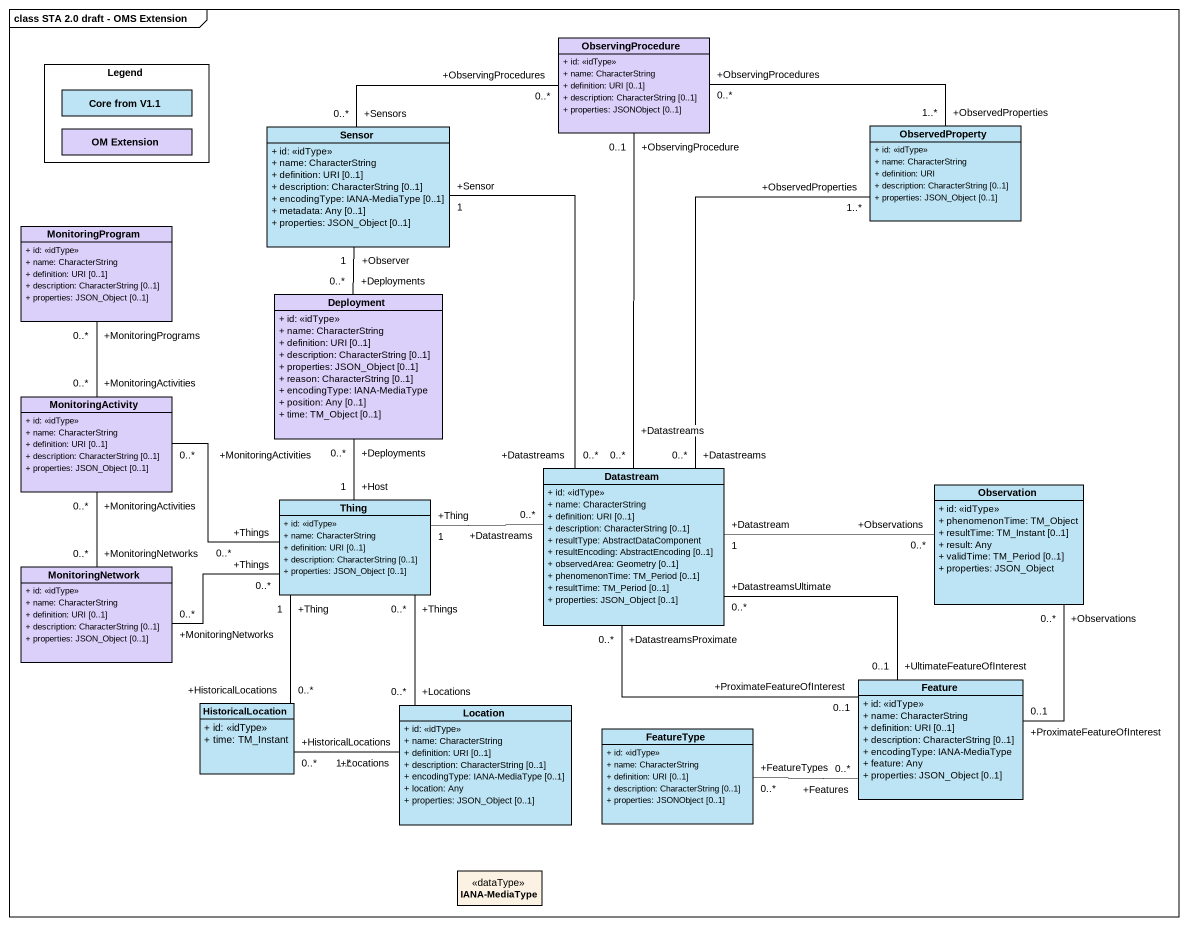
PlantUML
@startuml
mainframe class STA 2.0 draft - OMS Extension
hide circle
hide empty members
skinparam classAttributeIconSize 0
class ObservingProcedure #DAD0FA {
  + id: <<idType>>
  + name: CharacterString
  + definition: URI [0..1]
  + description: CharacterString [0..1]
  + properties: JSONObject [0..1]
}
rectangle "Legend" as Legend_ {
  class "Core from V1.1" as Core_from_V1_1 #BDE4F4
  class "OM Extension" as OM_Extension #DAD0FA
}
class Sensor #BDE4F4 {
  + id: <<idType>>
  + name: CharacterString
  + definition: URI [0..1]
  + description: CharacterString [0..1]
  + encodingType: IANA-MediaType [0..1]
  + metadata: Any [0..1]
  + properties: JSON_Object [0..1]
}
class ObservedProperty #BDE4F4 {
  + id: <<idType>>
  + name: CharacterString
  + definition: URI
  + description: CharacterString [0..1]
  + properties: JSON_Object [0..1]
}
class MonitoringProgram #DAD0FA {
  + id: <<idType>>
  + name: CharacterString
  + definition: URI [0..1]
  + description: CharacterString [0..1]
  + properties: JSON_Object [0..1]
}
class Deployment #DAD0FA {
  + id: <<idType>>
  + name: CharacterString
  + definition: URI [0..1]
  + description: CharacterString [0..1]
  + properties: JSON_Object [0..1]
  + reason: CharacterString [0..1]
  + encodingType: IANA-MediaType
  + position: Any [0..1]
  + time: TM_Object [0..1]
}
class MonitoringActivity #DAD0FA {
  + id: <<idType>>
  + name: CharacterString
  + definition: URI [0..1]
  + description: CharacterString [0..1]
  + properties: JSON_Object [0..1]
}
class Datastream #BDE4F4 {
  + id: <<idType>>
  + name: CharacterString
  + definition: URI [0..1]
  + description: CharacterString [0..1]
  + resultType: AbstractDataComponent
  + resultEncoding: AbstractEncoding [0..1]
  + observedArea: Geometry [0..1]
  + phenomenonTime: TM_Period [0..1]
  + resultTime: TM_Period [0..1]
  + properties: JSON_Object [0..1]
}
class Thing #BDE4F4 {
  + id: <<idType>>
  + name: CharacterString
  + definition: URI [0..1]
  + description: CharacterString [0..1]
  + properties: JSON_Object [0..1]
}
class Observation #BDE4F4 {
  + id: <<idType>>
  + phenomenonTime: TM_Object
  + resultTime: TM_Instant [0..1]
  + result: Any
  + validTime: TM_Period [0..1]
  + properties: JSON_Object
}
class MonitoringNetwork #DAD0FA {
  + id: <<idType>>
  + name: CharacterString
  + definition: URI [0..1]
  + description: CharacterString [0..1]
  + properties: JSON_Object [0..1]
}
class Feature #BDE4F4 {
  + id: <<idType>>
  + name: CharacterString
  + definition: URI [0..1]
  + description: CharacterString [0..1]
  + encodingType: IANA-MediaType
  + feature: Any
  + properties: JSON_Object [0..1]
}
class HistoricalLocation #BDE4F4 {
  + id: <<idType>>
  + time: TM_Instant
}
class Location #BDE4F4 {
  + id: <<idType>>
  + name: CharacterString
  + definition: URI [0..1]
  + description: CharacterString [0..1]
  + encodingType: IANA-MediaType [0..1]
  + location: Any
  + properties: JSON_Object [0..1]
}
class FeatureType #BDE4F4 {
  + id: <<idType>>
  + name: CharacterString
  + definition: URI [0..1]
  + description: CharacterString [0..1]
  + properties: JSONObject [0..1]
}
class "IANA-MediaType" as IANA_MediaType <<dataType>>
ObservingProcedure "+ObservingProcedures\n0..*" -right- "+ObservedProperties\n1..*" ObservedProperty
Sensor "+Sensors\n0..*" -right- "+ObservingProcedures\n0..*" ObservingProcedure
MonitoringProgram "+MonitoringPrograms\n0..*" -- "+MonitoringActivities\n0..*" MonitoringActivity
Deployment "+Deployments\n0..*" -up- "+Observer\n1" Sensor
Deployment "+Deployments\n0..*" -- "+Host\n1" Thing
MonitoringActivity "+MonitoringActivities\n0..*" -- "+MonitoringNetworks\n0..*" MonitoringNetwork
Datastream "+Datastreams\n0..*" -up- "+ObservingProcedure\n0..1" ObservingProcedure
Datastream "+Datastreams\n0..*" -up- "+Sensor\n1" Sensor
Datastream "+Datastreams\n0..*" -up- "+ObservedProperties\n1..*" ObservedProperty
Datastream "+Datastream\n1" -right- "+Observations\n0..*" Observation
Datastream "+DatastreamsUltimate\n0..*" -- "+UltimateFeatureOfInterest\n0..1" Feature
Datastream "+DatastreamsProximate\n0..*" -- "+ProximateFeatureOfInterest\n0..1" Feature
Thing "+Things\n0..*" -left- "+MonitoringActivities\n0..*" MonitoringActivity
Thing "+Thing\n1" -right- "+Datastreams\n0..*" Datastream
Thing "+Things\n0..*" -left- "+MonitoringNetworks\n0..*" MonitoringNetwork
Thing "+Things\n0..*" -- "+Locations\n0..*" Location
Observation "+Observations\n0..*" -- "+ProximateFeatureOfInterest\n0..1" Feature
HistoricalLocation "+HistoricalLocations\n0..*" -up- "+Thing\n1" Thing
HistoricalLocation "+HistoricalLocations\n0..*" -right- "+Locations\n1..*" Location
FeatureType "+FeatureTypes\n0..*" -right- "+Features\n0..*" Feature
@enduml
